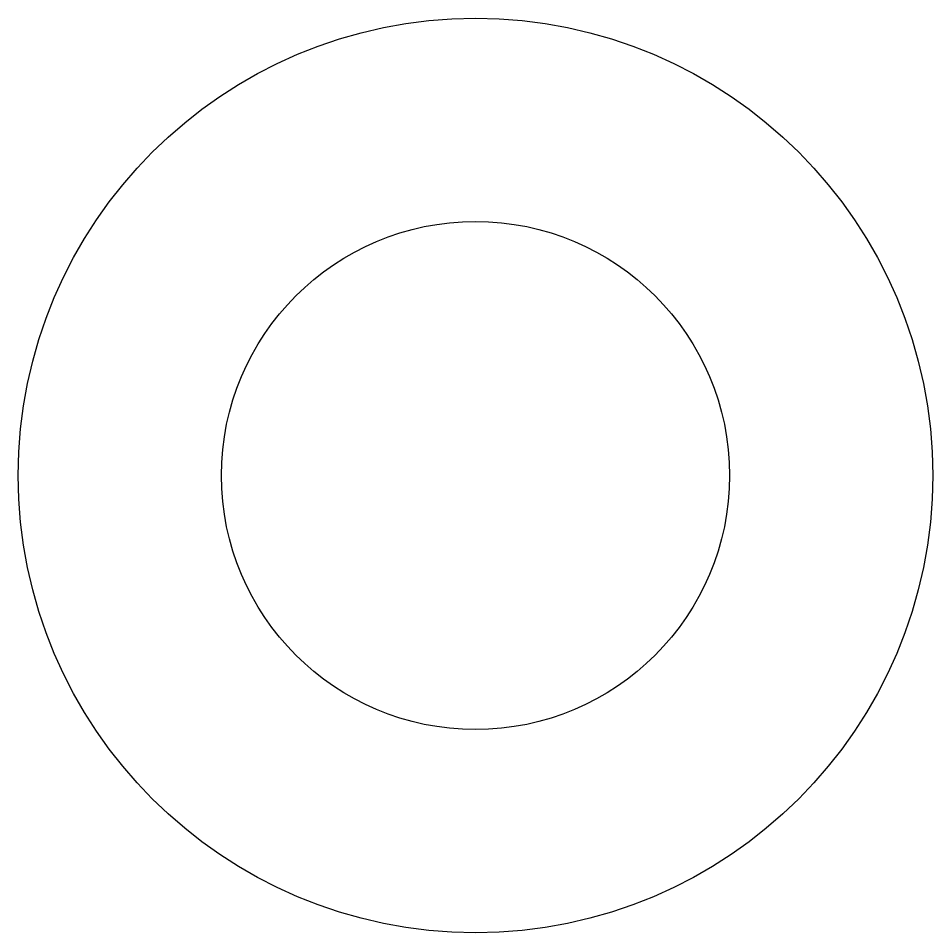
# Model space of a CAD drawing. Header units: millimetres. Extents: x 92.75 to 97.25, y -92.25 to -87.75.
import ezdxf

# ---------------------------------------------------------------- set-up
doc = ezdxf.new("R2010")
doc.units = ezdxf.units.MM
doc.layers.add('Shape2DView007', color=7, linetype='CONTINUOUS')

msp = doc.modelspace()

# ---------------------------------------------------------------- linework, layer by layer
at = {"layer": 'Shape2DView007'}
for radius in [2.25, 1.25]:
    msp.add_circle((95, -90), radius, dxfattribs=at)

doc.saveas('drawing.dxf')
